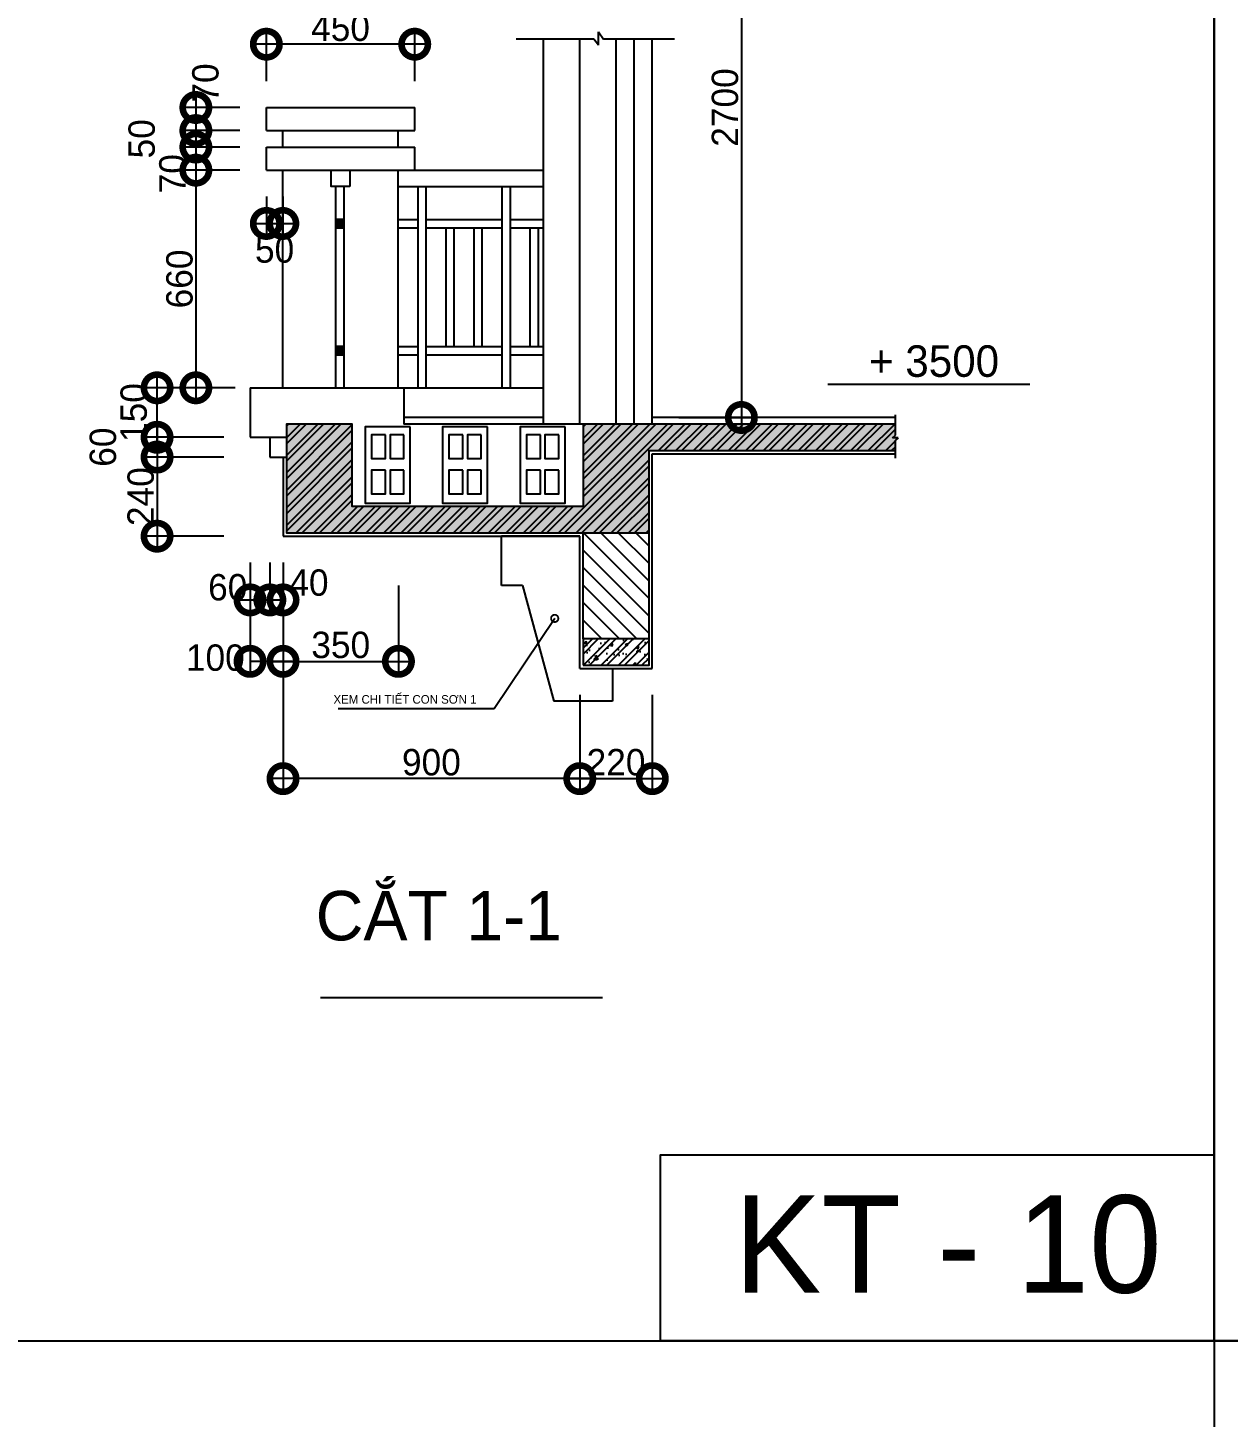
# Model space of a CAD drawing. Extents: x 24136 to 48743, y 31734 to 54932.
# Drawn here: x 28741 to 32381, y 43101 to 47315 of the extents above; entities that cross this region are included whole.
import ezdxf

# ---------------------------------------------------------------- set-up
doc = ezdxf.new("R2010")
doc.units = 0
doc.header["$LTSCALE"] = 600
doc.header["$MEASUREMENT"] = 0
doc.header["$PDMODE"] = 66
doc.layers.get('0').update_dxf_attribs({"linetype": 'CONTINUOUS'})
doc.layers.get('Defpoints').update_dxf_attribs({"linetype": 'CONTINUOUS'})
doc.layers.add('015', color=8, linetype='CONTINUOUS')
doc.layers.add('1', color=54, linetype='CONTINUOUS')
doc.styles.add('1', font='VHAVAN.ttf')
doc.styles.add('3', font='VHAVAN.ttf')
doc.dimstyles.new('1-50TB', dxfattribs={"dimscale": 0.8, "dimtxt": 100, "dimasz": 200, "dimexe": 50, "dimexo": 100, "dimgap": 10, "dimtad": 1, "dimdec": 0, "dimzin": 0, "dimdsep": 46, "dimtxsty": '1', "dimblk": 'DOTSMALL', "dimblk1": 'DOTSMALL', "dimblk2": 'DOTSMALL', "dimsah": 1, "dimcen": 1, "dimdle": 50, "dimclrd": 114, "dimclre": 114, "dimclrt": 113, "dimadec": 0, "dimazin": 0, "dimtfac": 0.004167, "dimtdec": 0, "dimtmove": 2, "dimatfit": 3, "dimldrblk": 'DOTSMALL', "dimfxl": 0, "dimtolj": 1, "dimtzin": 0, "dimarcsym": 0})
doc.dimstyles.new('X4', dxfattribs={"dimscale": 0.2, "dimtxt": 130, "dimasz": 220, "dimexe": 90, "dimexo": 100, "dimgap": 50, "dimtad": 1, "dimdec": 0, "dimlfac": 0.25, "dimzin": 3, "dimdsep": 46, "dimtxsty": '1', "dimblk1": 'DOTSMALL', "dimblk2": 'DOTSMALL', "dimsah": 1, "dimcen": 1, "dimdle": 90, "dimclrd": 114, "dimclre": 114, "dimclrt": 113, "dimadec": 0, "dimazin": 0, "dimtfac": 0.004167, "dimtdec": 0, "dimtmove": 2, "dimatfit": 3, "dimldrblk": 'DOTSMALL', "dimfxl": 0, "dimtolj": 1, "dimtzin": 0, "dimarcsym": 0})
pattern_1 = [(50, (0, 0), (78.89862, -6.902735), [8.25, -90.75]), (355, (0, 0), (-15.26265, 82.74113), [6.6, -72.6]), (100.4514, (6.575, -0.575), (63.63603, 75.83835), [7.01142, -77.12563]), (46.1842, (0, 22), (117.39652, -18.2071), [12.375, -136.125]), (96.6356, (9.78, 20.48), (102.8129, 107.15297), [10.51713, -115.68843]), (351.1842, (0, 22), (102.81281, 107.15305), [9.9, -108.9]), (21, (11, 16.5), (65.659776, -44.28808), [8.25, -90.75]), (326, (11, 16.5), (26.76469, 79.7665), [6.6, -72.6]), (71.4514, (16.47, 12.81), (92.42449, 35.47835), [7.01142, -77.12563]), (37.5, (0, 0), (1.337584, 36.618324), [0, -71.72, 0, -73.7, 0, -72.875]), (7.5, (0, 0), (28.93765, 43.385288), [0, -42.02, 0, -70.07, 0, -27.775]), (327.5, (-24.53, 0), (58.720468, -2.481036), [0, -27.5, 0, -85.8, 0, -113.85]), (317.5, (-35.53, 0), (64.15048, 11.01155), [0, -35.75, 0, -56.98, 0, -80.85])]

# ---------------------------------------------------------------- blocks, each defined once
blk = doc.blocks.new('gach-cnong')
at = {"layer": '015', "color": 9}
for points in [[(68.3, 231.5), (-68.3, 231.5), (-68.3, 0), (68.3, 0)], [(-6.2, 206.6), (-48.4, 206.6), (-48.4, 134.6), (-6.2, 134.6)], [(49.7, 206.6), (7.5, 206.6), (7.5, 134.6), (49.7, 134.6)], [(-6.2, 99.8), (-48.4, 99.8), (-48.4, 27.8), (-6.2, 27.8)], [(49.7, 99.8), (7.5, 99.8), (7.5, 27.8), (49.7, 27.8)]]:
    blk.add_lwpolyline(points, close=True, dxfattribs=at)
blk = doc.blocks.new('_DotSmall')
at = {"layer": '1', "color": 0, "const_width": 0.5}
blk.add_lwpolyline([(-0.0625, 0, 1), (0.0625, 0, 1)], format="xyb", close=True, dxfattribs=at)
blk = doc.blocks.new('*D43')
at = {"color": 114, "linetype": 'ByBlock'}
for p, q in [((29250.3, 47113), (29250.3, 47003)), ((29384.1, 47073), (29210.3, 47073)), ((29384.1, 47003), (29210.3, 47003))]:
    blk.add_line(p, q, dxfattribs=at)
at = {"layer": 'Defpoints', "color": 0, "linetype": 'ByBlock'}
for p in [(29464.1, 47073), (29250.3, 47003), (29464.1, 47003)]:
    blk.add_point(p, dxfattribs=at)
at = {"color": 114, "linetype": 'ByBlock', "xscale": 160, "yscale": 160, "zscale": 160}
for p, rotation in [((29250.3, 47073), 90), ((29250.3, 47003), 270)]:
    blk.add_blockref('_DotSmall', p, dxfattribs=dict(at, rotation=rotation))
at = {"color": 113, "linetype": 'ByBlock', "insert": (29279.7, 47147.3), "char_height": 80, "attachment_point": 5, "rotation": 90, "style": '1'}
blk.add_mtext('\\A1;70', dxfattribs=at)
blk = doc.blocks.new('*D44')
at = {"color": 114, "linetype": 'ByBlock'}
for p, q in [((29250.3, 47043), (29250.3, 46953)), ((29384.1, 47003), (29210.3, 47003)), ((29384.1, 46953), (29210.3, 46953))]:
    blk.add_line(p, q, dxfattribs=at)
at = {"layer": 'Defpoints', "color": 0, "linetype": 'ByBlock'}
for p in [(29464.1, 47003), (29250.3, 46953), (29464.1, 46953)]:
    blk.add_point(p, dxfattribs=at)
at = {"color": 114, "linetype": 'ByBlock', "xscale": 160, "yscale": 160, "zscale": 160}
for p, rotation in [((29250.3, 47003), 90), ((29250.3, 46953), 270)]:
    blk.add_blockref('_DotSmall', p, dxfattribs=dict(at, rotation=rotation))
at = {"color": 113, "linetype": 'ByBlock', "insert": (29086.3, 46978), "char_height": 80, "attachment_point": 5, "rotation": 90, "style": '1'}
blk.add_mtext('\\A1;50', dxfattribs=at)
blk = doc.blocks.new('*D45')
at = {"color": 114, "linetype": 'ByBlock'}
for p, q in [((29250.3, 46993), (29250.3, 46883)), ((29384.1, 46953), (29210.3, 46953)), ((29384.1, 46883), (29210.3, 46883))]:
    blk.add_line(p, q, dxfattribs=at)
at = {"layer": 'Defpoints', "color": 0, "linetype": 'ByBlock'}
for p in [(29464.1, 46953), (29250.3, 46883), (29464.1, 46883)]:
    blk.add_point(p, dxfattribs=at)
at = {"color": 114, "linetype": 'ByBlock', "xscale": 160, "yscale": 160, "zscale": 160}
for p, rotation in [((29250.3, 46953), 90), ((29250.3, 46883), 270)]:
    blk.add_blockref('_DotSmall', p, dxfattribs=dict(at, rotation=rotation))
at = {"color": 113, "linetype": 'ByBlock', "insert": (29179.6, 46872.2), "char_height": 80, "attachment_point": 5, "rotation": 90, "style": '1'}
blk.add_mtext('\\A1;70', dxfattribs=at)
blk = doc.blocks.new('*D46')
at = {"color": 114, "linetype": 'ByBlock'}
for p, q in [((29250.3, 46923), (29250.3, 46183)), ((29384.1, 46883), (29210.3, 46883)), ((29369.9, 46223), (29210.3, 46223))]:
    blk.add_line(p, q, dxfattribs=at)
at = {"layer": 'Defpoints', "color": 0, "linetype": 'ByBlock'}
for p in [(29464.1, 46883), (29250.3, 46223), (29449.9, 46223)]:
    blk.add_point(p, dxfattribs=at)
at = {"color": 114, "linetype": 'ByBlock', "xscale": 160, "yscale": 160, "zscale": 160}
for p, rotation in [((29250.3, 46883), 90), ((29250.3, 46223), 270)]:
    blk.add_blockref('_DotSmall', p, dxfattribs=dict(at, rotation=rotation))
at = {"color": 113, "linetype": 'ByBlock', "insert": (29201, 46553), "char_height": 80, "attachment_point": 5, "rotation": 90, "style": '1'}
blk.add_mtext('\\A1;660', dxfattribs=at)
blk = doc.blocks.new('*D47')
at = {"color": 114, "linetype": 'ByBlock'}
for p, q in [((29464.1, 46803), (29464.1, 46681.4)), ((29514.1, 46803), (29514.1, 46681.4)), ((29424.1, 46721.4), (29554.1, 46721.4))]:
    blk.add_line(p, q, dxfattribs=at)
at = {"layer": 'Defpoints', "color": 0, "linetype": 'ByBlock'}
for p in [(29464.1, 46883), (29514.1, 46883), (29514.1, 46721.4)]:
    blk.add_point(p, dxfattribs=at)
at = {"color": 114, "linetype": 'ByBlock', "xscale": 160, "yscale": 160, "zscale": 160, "rotation": 180}
blk.add_blockref('_DotSmall', (29464.1, 46721.4), dxfattribs=at)
at = {"color": 114, "linetype": 'ByBlock', "xscale": 160, "yscale": 160, "zscale": 160}
blk.add_blockref('_DotSmall', (29514.1, 46721.4), dxfattribs=at)
at = {"color": 113, "linetype": 'ByBlock', "insert": (29489.1, 46641.9), "char_height": 80, "attachment_point": 5, "style": '1'}
blk.add_mtext('\\A1;50', dxfattribs=at)
blk = doc.blocks.new('*D48')
at = {"color": 114, "linetype": 'ByBlock'}
for p, q in [((29132.7, 46033), (29132.7, 46263)), ((29334.7, 46223), (29092.7, 46223)), ((29334.7, 46073), (29092.7, 46073))]:
    blk.add_line(p, q, dxfattribs=at)
at = {"layer": 'Defpoints', "color": 0, "linetype": 'ByBlock'}
for p in [(29132.7, 46223), (29414.7, 46223), (29414.7, 46073)]:
    blk.add_point(p, dxfattribs=at)
at = {"color": 114, "linetype": 'ByBlock', "xscale": 160, "yscale": 160, "zscale": 160}
for p, rotation in [((29132.7, 46223), 90), ((29132.7, 46073), 270)]:
    blk.add_blockref('_DotSmall', p, dxfattribs=dict(at, rotation=rotation))
at = {"color": 113, "linetype": 'ByBlock', "insert": (29062.1, 46148), "char_height": 80, "attachment_point": 5, "rotation": 90, "style": '1'}
blk.add_mtext('\\A1;150', dxfattribs=at)
blk = doc.blocks.new('*D49')
at = {"color": 114, "linetype": 'ByBlock'}
for p, q in [((29132.7, 46112.9), (29132.7, 46013)), ((29334.7, 46072.9), (29092.7, 46072.9)), ((29334.7, 46013), (29092.7, 46013))]:
    blk.add_line(p, q, dxfattribs=at)
at = {"layer": 'Defpoints', "color": 0, "linetype": 'ByBlock'}
for p in [(29414.7, 46072.9), (29132.7, 46013), (29414.7, 46013)]:
    blk.add_point(p, dxfattribs=at)
at = {"color": 114, "linetype": 'ByBlock', "xscale": 160, "yscale": 160, "zscale": 160}
for p, rotation in [((29132.7, 46072.9), 90), ((29132.7, 46013), 270)]:
    blk.add_blockref('_DotSmall', p, dxfattribs=dict(at, rotation=rotation))
at = {"color": 113, "linetype": 'ByBlock', "insert": (28968.7, 46043), "char_height": 80, "attachment_point": 5, "rotation": 90, "style": '1'}
blk.add_mtext('\\A1;60', dxfattribs=at)
blk = doc.blocks.new('*D50')
at = {"color": 114, "linetype": 'ByBlock'}
for p, q in [((29132.7, 46053), (29132.7, 45733)), ((29334.7, 46013), (29092.7, 46013)), ((29334.7, 45773), (29092.7, 45773))]:
    blk.add_line(p, q, dxfattribs=at)
at = {"layer": 'Defpoints', "color": 0, "linetype": 'ByBlock'}
for p in [(29414.7, 46013), (29132.7, 45773), (29414.7, 45773)]:
    blk.add_point(p, dxfattribs=at)
at = {"color": 114, "linetype": 'ByBlock', "xscale": 160, "yscale": 160, "zscale": 160}
for p, rotation in [((29132.7, 46013), 90), ((29132.7, 45773), 270)]:
    blk.add_blockref('_DotSmall', p, dxfattribs=dict(at, rotation=rotation))
at = {"color": 113, "linetype": 'ByBlock', "insert": (29083.3, 45893), "char_height": 80, "attachment_point": 5, "rotation": 90, "style": '1'}
blk.add_mtext('\\A1;240', dxfattribs=at)
blk = doc.blocks.new('cotsan')
at = {"layer": '1'}
blk.add_line((-63.5, 84.1), (447.4, 84.1), dxfattribs=at)
blk.add_lwpolyline([(0, 236, 0, 0, 0), (0, 54.7, 72.4, 0, 0), (0, 0, 0, 0, 0)], format="xyseb", dxfattribs=at)
blk = doc.blocks.new('*D51')
at = {"color": 114, "linetype": 'ByBlock'}
for p, q in [((29414.7, 45693), (29414.7, 45539.8)), ((29474.7, 45693), (29474.7, 45539.8)), ((29374.7, 45579.8), (29474.7, 45579.8))]:
    blk.add_line(p, q, dxfattribs=at)
at = {"layer": 'Defpoints', "color": 0, "linetype": 'ByBlock'}
for p in [(29414.7, 45773), (29474.7, 45773), (29474.7, 45579.8)]:
    blk.add_point(p, dxfattribs=at)
at = {"color": 114, "linetype": 'ByBlock', "xscale": 160, "yscale": 160, "zscale": 160, "rotation": 180}
blk.add_blockref('_DotSmall', (29414.7, 45579.8), dxfattribs=at)
at = {"color": 114, "linetype": 'ByBlock', "xscale": 160, "yscale": 160, "zscale": 160}
blk.add_blockref('_DotSmall', (29474.7, 45579.8), dxfattribs=at)
at = {"color": 113, "linetype": 'ByBlock', "insert": (29346.9, 45617.7), "char_height": 80, "attachment_point": 5, "style": '1'}
blk.add_mtext('\\A1;60', dxfattribs=at)
blk = doc.blocks.new('*D52')
at = {"color": 114, "linetype": 'ByBlock'}
for p, q in [((29474.7, 45693), (29474.7, 45539.8)), ((29514.7, 45693), (29514.7, 45539.8)), ((29434.7, 45579.8), (29514.7, 45579.8))]:
    blk.add_line(p, q, dxfattribs=at)
at = {"layer": 'Defpoints', "color": 0, "linetype": 'ByBlock'}
for p in [(29474.7, 45773), (29514.7, 45773), (29514.7, 45579.8)]:
    blk.add_point(p, dxfattribs=at)
at = {"color": 114, "linetype": 'ByBlock', "xscale": 160, "yscale": 160, "zscale": 160, "rotation": 180}
blk.add_blockref('_DotSmall', (29474.7, 45579.8), dxfattribs=at)
at = {"color": 114, "linetype": 'ByBlock', "xscale": 160, "yscale": 160, "zscale": 160}
blk.add_blockref('_DotSmall', (29514.7, 45579.8), dxfattribs=at)
at = {"color": 113, "linetype": 'ByBlock', "insert": (29593.3, 45631.8), "char_height": 80, "attachment_point": 5, "style": '1'}
blk.add_mtext('\\A1;40', dxfattribs=at)
blk = doc.blocks.new('*D53')
at = {"color": 114, "linetype": 'ByBlock'}
for p, q in [((30414.7, 45291.6), (30414.7, 44997.8)), ((30634.7, 45291.6), (30634.7, 44997.8)), ((30374.7, 45037.8), (30674.7, 45037.8))]:
    blk.add_line(p, q, dxfattribs=at)
at = {"layer": 'Defpoints', "color": 0, "linetype": 'ByBlock'}
for p in [(30414.7, 45371.6), (30634.7, 45371.6), (30634.7, 45037.8)]:
    blk.add_point(p, dxfattribs=at)
at = {"color": 114, "linetype": 'ByBlock', "xscale": 160, "yscale": 160, "zscale": 160, "rotation": 180}
blk.add_blockref('_DotSmall', (30414.7, 45037.8), dxfattribs=at)
at = {"color": 114, "linetype": 'ByBlock', "xscale": 160, "yscale": 160, "zscale": 160}
blk.add_blockref('_DotSmall', (30634.7, 45037.8), dxfattribs=at)
at = {"color": 113, "linetype": 'ByBlock', "insert": (30524.7, 45087.2), "char_height": 80, "attachment_point": 5, "style": '1'}
blk.add_mtext('\\A1;220', dxfattribs=at)
blk = doc.blocks.new('*D54')
at = {"color": 114, "linetype": 'ByBlock'}
for p, q in [((29514.7, 45693), (29514.7, 44997.8)), ((30414.7, 45291.6), (30414.7, 44997.8)), ((30454.7, 45037.8), (29474.7, 45037.8))]:
    blk.add_line(p, q, dxfattribs=at)
at = {"layer": 'Defpoints', "color": 0, "linetype": 'ByBlock'}
for p in [(29514.7, 45773), (30414.7, 45371.6), (29514.7, 45037.8)]:
    blk.add_point(p, dxfattribs=at)
at = {"color": 114, "linetype": 'ByBlock', "xscale": 160, "yscale": 160, "zscale": 160, "rotation": 180}
blk.add_blockref('_DotSmall', (29514.7, 45037.8), dxfattribs=at)
at = {"color": 114, "linetype": 'ByBlock', "xscale": 160, "yscale": 160, "zscale": 160}
blk.add_blockref('_DotSmall', (30414.7, 45037.8), dxfattribs=at)
at = {"color": 113, "linetype": 'ByBlock', "insert": (29964.7, 45087.2), "char_height": 80, "attachment_point": 5, "style": '1'}
blk.add_mtext('\\A1;900', dxfattribs=at)
blk = doc.blocks.new('*D55')
at = {"color": 114, "linetype": 'ByBlock'}
for p, q in [((29464.1, 47153), (29464.1, 47304.9)), ((29914.1, 47153), (29914.1, 47304.9)), ((29954.1, 47264.9), (29424.1, 47264.9))]:
    blk.add_line(p, q, dxfattribs=at)
at = {"layer": 'Defpoints', "color": 0, "linetype": 'ByBlock'}
for p in [(29464.1, 47264.9), (29464.1, 47073), (29914.1, 47073)]:
    blk.add_point(p, dxfattribs=at)
at = {"color": 114, "linetype": 'ByBlock', "xscale": 160, "yscale": 160, "zscale": 160, "rotation": 180}
blk.add_blockref('_DotSmall', (29464.1, 47264.9), dxfattribs=at)
at = {"color": 114, "linetype": 'ByBlock', "xscale": 160, "yscale": 160, "zscale": 160}
blk.add_blockref('_DotSmall', (29914.1, 47264.9), dxfattribs=at)
at = {"color": 113, "linetype": 'ByBlock', "insert": (29689.1, 47314.2), "char_height": 80, "attachment_point": 5, "style": '1'}
blk.add_mtext('\\A1;450', dxfattribs=at)
blk = doc.blocks.new('*D56')
at = {"color": 114, "linetype": 'ByBlock'}
for p, q in [((29414.7, 45623), (29414.7, 45353.5)), ((29514.7, 45623), (29514.7, 45353.5)), ((29554.7, 45393.5), (29414.7, 45393.5))]:
    blk.add_line(p, q, dxfattribs=at)
at = {"layer": 'Defpoints', "color": 0, "linetype": 'ByBlock'}
for p in [(29414.7, 45703), (29514.7, 45703), (29414.7, 45393.5)]:
    blk.add_point(p, dxfattribs=at)
at = {"color": 114, "linetype": 'ByBlock', "xscale": 160, "yscale": 160, "zscale": 160, "rotation": 180}
blk.add_blockref('_DotSmall', (29414.7, 45393.5), dxfattribs=at)
at = {"color": 114, "linetype": 'ByBlock', "xscale": 160, "yscale": 160, "zscale": 160}
blk.add_blockref('_DotSmall', (29514.7, 45393.5), dxfattribs=at)
at = {"color": 113, "linetype": 'ByBlock', "insert": (29309.3, 45404.3), "char_height": 80, "attachment_point": 5, "style": '1'}
blk.add_mtext('\\A1;100', dxfattribs=at)
blk = doc.blocks.new('*D57')
at = {"color": 114, "linetype": 'ByBlock'}
for p, q in [((29514.7, 45623), (29514.7, 45353.5)), ((29864.7, 45623), (29864.7, 45353.5)), ((29474.7, 45393.5), (29904.7, 45393.5))]:
    blk.add_line(p, q, dxfattribs=at)
at = {"layer": 'Defpoints', "color": 0, "linetype": 'ByBlock'}
for p in [(29514.7, 45703), (29864.7, 45703), (29864.7, 45393.5)]:
    blk.add_point(p, dxfattribs=at)
at = {"color": 114, "linetype": 'ByBlock', "xscale": 160, "yscale": 160, "zscale": 160, "rotation": 180}
blk.add_blockref('_DotSmall', (29514.7, 45393.5), dxfattribs=at)
at = {"color": 114, "linetype": 'ByBlock', "xscale": 160, "yscale": 160, "zscale": 160}
blk.add_blockref('_DotSmall', (29864.7, 45393.5), dxfattribs=at)
at = {"color": 113, "linetype": 'ByBlock', "insert": (29689.7, 45442.9), "char_height": 80, "attachment_point": 5, "style": '1'}
blk.add_mtext('\\A1;350', dxfattribs=at)
blk = doc.blocks.new('*D86')
at = {"color": 114, "linetype": 'ByBlock'}
for p, q in [((30904.8, 48052.7), (30904.8, 46093)), ((30714.7, 48012.7), (30944.8, 48012.7)), ((30714.7, 46133), (30944.8, 46133))]:
    blk.add_line(p, q, dxfattribs=at)
at = {"layer": 'Defpoints', "color": 0, "linetype": 'ByBlock'}
for p in [(30634.7, 48012.7), (30634.7, 46133), (30904.8, 46133)]:
    blk.add_point(p, dxfattribs=at)
at = {"color": 114, "linetype": 'ByBlock', "xscale": 160, "yscale": 160, "zscale": 160}
for p, rotation in [((30904.8, 48012.7), 90), ((30904.8, 46133), 270)]:
    blk.add_blockref('_DotSmall', p, dxfattribs=dict(at, rotation=rotation))
at = {"color": 113, "linetype": 'ByBlock', "insert": (30855.4, 47072.9), "char_height": 80, "attachment_point": 5, "rotation": 90, "style": '1'}
blk.add_mtext('\\A1;2700', dxfattribs=at)

msp = doc.modelspace()

# ---------------------------------------------------------------- hatches: boundary and pattern name
h = msp.add_hatch()
h.set_pattern_fill('ANSI31', color=256, style=0)
h.set_pattern_definition([(45, (2159.54636, -2980.82844), (-0.08838834765, 0.08838834765), [])])
h.paths.add_polyline_path([(29700, 46733), (29675, 46733), (29675, 46708), (29700, 46708)])
h = msp.add_hatch()
h.set_pattern_fill('ANSI31', color=256, style=0)
h.set_pattern_definition([(45, (2159.54636, -3365.82844), (-0.08838834765, 0.08838834765), [])])
h.paths.add_polyline_path([(29700, 46348), (29675, 46348), (29675, 46323), (29700, 46323)])
h = msp.add_hatch()
h.set_pattern_fill('ANSI32', color=8, scale=100, style=0)
h.paths.add_polyline_path([(30424.7, 45863), (29724.7, 45863), (29724.7, 46113), (29524.7, 46113), (29524.7, 45783), (30624.7, 45783), (30624.7, 46033), (31371.9, 46033), (31371.9, 46064.4), (31380.1, 46071.4), (31362.8, 46071.4), (31371.9, 46079.5), (31371.9, 46113), (30424.7, 46113)])
h = msp.add_hatch()
h.set_pattern_fill('AR-CONC', color=9, scale=11, style=0)
h.set_pattern_definition(pattern_1)
h.paths.add_polyline_path([(30624.7, 46033), (31371.9, 46033), (31371.9, 46064.4), (31380.1, 46071.4), (31362.8, 46071.4), (31371.9, 46079.5), (31371.9, 46113), (30424.7, 46113), (30424.7, 45863), (29724.7, 45863), (29724.7, 46113), (29524.7, 46113), (29524.7, 45783), (30624.7, 45783)])
h = msp.add_hatch()
h.set_pattern_fill('ANSI31', color=8, scale=300, angle=90, style=0)
h.paths.add_polyline_path([(30624.7, 45783), (30424.7, 45783), (30424.7, 45461.6), (30624.7, 45461.6)])
h = msp.add_hatch()
h.set_pattern_fill('ANSI32', color=8, scale=100, style=0)
h.paths.add_polyline_path([(30624.7, 45381.6), (30624.7, 45461.6), (30424.7, 45461.6), (30424.7, 45381.6)])
h = msp.add_hatch()
h.set_pattern_fill('AR-CONC', color=256, scale=11, style=0)
h.set_pattern_definition(pattern_1)
h.paths.add_polyline_path([(30624.7, 45461.6), (30424.7, 45461.6), (30424.7, 45381.6), (30624.7, 45381.6)])

# ---------------------------------------------------------------- linework, layer by layer
at = {"color": 8}
for p, q in [((30457.8, 47280.4), (30221.7, 47280.4)), ((30471.1, 47262.5), (30457.8, 47280.4)), ((30471.1, 47302.6), (30487, 47280.4)), ((30471.1, 47262.5), (30471.1, 47302.6)), ((30701.6, 47280.4), (30487, 47280.4))]:
    msp.add_line(p, q, dxfattribs=at)
at = {"color": 2}
msp.add_line((29628.1, 44373.9), (30483.5, 44373.9), dxfattribs=at)
for points in [[(24136.3, 54932.5), (24136.3, 43333.4), (32338.5, 43333.4), (32338.5, 54932.5)], [(32338.5, 54932.5), (32338.5, 43333.4), (40540.7, 43333.4), (40540.7, 54932.5)], [(32338.5, 43333.4), (30659.4, 43333.4), (30659.4, 43897.3), (32338.5, 43897.3)], [(32338.5, 43333.4), (32338.5, 31734.3), (40540.7, 31734.3), (40540.7, 43333.4)]]:
    msp.add_lwpolyline(points, close=True)
for points in [[(29717, 46833), (29660.5, 46833), (29660.5, 46883), (29717, 46883)], [(29675, 46708), (29700.1, 46708), (29700.1, 46733), (29675, 46733)], [(29675, 46323), (29700.1, 46323), (29700.1, 46348), (29675, 46348)]]:
    msp.add_lwpolyline(points, close=True, dxfattribs=at)
at = {"layer": '1'}
for p, q in [((30304.7, 46113), (30304.7, 47280.4)), ((30414.7, 46113), (30414.7, 47280.4)), ((30524.7, 46113), (30524.7, 47280.4)), ((30579.7, 46113), (30579.7, 47280.4)), ((30634.7, 46113), (30634.7, 47280.4)), ((30304.7, 46133), (29881, 46133)), ((31371.9, 46133), (30634.7, 46133))]:
    msp.add_line(p, q, dxfattribs=at)
at = {"layer": '1', "color": 9}
for p, q in [((29464.1, 47073), (29914.1, 47073)), ((29464.1, 47003), (29464.1, 47073)), ((29914.1, 47003), (29914.1, 47073)), ((29464.1, 47003), (29914.1, 47003)), ((29514.1, 46953), (29514.1, 47003)), ((29864.1, 46953), (29864.1, 47003)), ((29464.1, 46953), (29914.1, 46953)), ((29464.1, 46883), (29464.1, 46953)), ((29914.1, 46883), (29914.1, 46953)), ((29464.1, 46883), (29914.1, 46883)), ((29514.1, 46223), (29514.1, 46883)), ((29864.1, 46223), (29864.1, 46883)), ((29864.1, 46883), (30304.7, 46883)), ((29864.1, 46833), (30304.7, 46833)), ((29881, 46223), (30304.7, 46223)), ((29514.7, 46013), (29514.7, 45773)), ((30414.7, 45773), (30176.8, 45773)), ((30176.8, 45623), (30176.8, 45773)), ((30241.2, 45623), (30176.8, 45623)), ((30241.2, 45623), (30336.3, 45273)), ((30513.5, 45371.6), (30513.5, 45273)), ((30513.5, 45273), (30336.3, 45273))]:
    msp.add_line(p, q, dxfattribs=at)
at = {"layer": '1', "color": 74}
for p, q in [((29675, 46223), (29675, 46833)), ((29700, 46223), (29700, 46833)), ((29924.1, 46223), (29924.1, 46833)), ((29949.1, 46223), (29949.1, 46833)), ((30179.1, 46223), (30179.1, 46833)), ((30204.1, 46223), (30204.1, 46833)), ((29864.1, 46733), (29924.1, 46733)), ((29949.1, 46733), (30179.1, 46733)), ((30204.1, 46733), (30304.7, 46733)), ((29864.1, 46708), (29924.1, 46708)), ((29949.1, 46708), (30179.1, 46708)), ((30009.1, 46348), (30009.1, 46708)), ((30034.1, 46348), (30034.1, 46708)), ((30094.1, 46348), (30094.1, 46708)), ((30119.1, 46348), (30119.1, 46708)), ((30204.1, 46708), (30304.7, 46708)), ((30264.1, 46348), (30264.1, 46708)), ((30289.1, 46348), (30289.1, 46708)), ((29864.1, 46348), (29924.1, 46348)), ((29949.1, 46348), (30179.1, 46348)), ((30204.1, 46348), (30304.7, 46348)), ((29864.1, 46323), (29924.1, 46323)), ((29949.1, 46323), (30179.1, 46323)), ((30204.1, 46323), (30304.7, 46323))]:
    msp.add_line(p, q, dxfattribs=at)
at = {"layer": '1', "color": 7}
for p, q in [((29414.7, 46223), (29881, 46223)), ((29414.7, 46223), (29414.7, 46073)), ((29881, 46223), (29881, 46113)), ((30424.7, 46113), (29881, 46113)), ((29414.7, 46073), (29524.7, 46073)), ((29474.7, 46073), (29474.7, 46013)), ((29474.7, 46013), (29524.7, 46013)), ((30424.7, 45461.6), (30424.7, 45783)), ((30624.7, 45461.6), (30624.7, 45783))]:
    msp.add_line(p, q, dxfattribs=at)
at = {"layer": '1', "color": 8}
for p, q in [((31371.9, 46079.5), (31371.9, 46141.1)), ((31362.8, 46071.4), (31371.9, 46079.5)), ((31380.1, 46071.4), (31362.8, 46071.4)), ((31380.1, 46071.4), (31371.9, 46064.4)), ((31371.9, 46009.8), (31371.9, 46064.4)), ((30634.7, 46023), (31371.9, 46023)), ((30634.7, 45783), (30634.7, 46023)), ((29514.7, 45773), (30414.7, 45773)), ((30414.7, 45371.6), (30414.7, 45773)), ((30634.7, 45371.6), (30634.7, 45783)), ((30414.7, 45371.6), (30634.7, 45371.6))]:
    msp.add_line(p, q, dxfattribs=at)
at = {"layer": '1', "color": 2}
msp.add_lwpolyline([(31371.9, 46113), (30424.7, 46113), (30424.7, 45863), (29724.7, 45863), (29724.7, 46113), (29524.7, 46113), (29524.7, 45783), (30624.7, 45783), (30624.7, 46033), (31371.9, 46033)], dxfattribs=at)
msp.add_lwpolyline([(30424.7, 45381.6), (30624.7, 45381.6), (30624.7, 45461.6), (30424.7, 45461.6)], close=True, dxfattribs=at)

# ---------------------------------------------------------------- block references
at = {"layer": '1', "xscale": 1.2, "yscale": 1.2, "zscale": 1.2}
msp.add_blockref('cotsan', (31243, 46133), dxfattribs=at)
at = {"layer": '1'}
for p in [(29831.8, 45873.6), (30066.3, 45873.6), (30301.7, 45873.6)]:
    msp.add_blockref('gach-cnong', p, dxfattribs=at)

# ---------------------------------------------------------------- texts
at = {"color": 4, "insert": (30101.3, 45278), "char_height": 26, "attachment_point": 6, "style": '1'}
msp.add_mtext('\\A1;XEM CHI TIÕT CON S¥N 1', dxfattribs=at)
at = {"layer": '1', "color": 30, "style": '3'}
for s, height, p in [('+ 3500', 95.63, (31291.8, 46256.2)), ('kt - 10', 295.53, (30883.6, 43478.9))]:
    msp.add_text(s, height=height, dxfattribs=at).set_placement(p)
at = {"layer": '1', "color": 2, "insert": (29613.7, 44697.4), "char_height": 150, "width": 4524, "attachment_point": 1, "style": '3'}
msp.add_mtext('{\\f.VnBlackH|b0|i0|c0|p34;c¾t 1-1}', dxfattribs=at)

# ---------------------------------------------------------------- dimensions: what is measured, and where the dimension line sits
dim = msp.add_linear_dim(base=(30904.8, 46133), p1=(30634.7, 48012.7), p2=(30634.7, 46133), angle=90, text='2700', dimstyle='1-50TB')
dim.commit()
dim.dimension.update_dxf_attribs({"geometry": '*D86', "text_midpoint": (30855.4, 47072.9)})
for base, p1, p2, picture, middle in [((29464.1, 47264.9), (29914.1, 47073), (29464.1, 47073), '*D55', (29689.1, 47314.2)), ((29514.7, 45037.8), (30414.7, 45371.6), (29514.7, 45773), '*D54', (29964.7, 45087.2)), ((29864.7, 45393.5), (29514.7, 45703), (29864.7, 45703), '*D57', (29689.7, 45442.9)), ((30634.7, 45037.8), (30414.7, 45371.6), (30634.7, 45371.6), '*D53', (30524.7, 45087.2))]:
    dim = msp.add_linear_dim(base=base, p1=p1, p2=p2, dimstyle='1-50TB')
    dim.commit()
    dim.dimension.update_dxf_attribs({"geometry": picture, "text_midpoint": middle})
for base, p1, p2, picture, middle in [((29250.3, 47003), (29464.1, 47073), (29464.1, 47003), '*D43', (29279.7, 47147.3)), ((29250.3, 46883), (29464.1, 46953), (29464.1, 46883), '*D45', (29179.6, 46872.2)), ((29132.7, 46223), (29414.7, 46073), (29414.7, 46223), '*D48', (29062.1, 46148))]:
    dim = msp.add_linear_dim(base=base, p1=p1, p2=p2, angle=90, dimstyle='1-50TB')
    dim.commit()
    dim.dimension.update_dxf_attribs({"geometry": picture, "text_midpoint": middle, "dimtype": 160})
for base, p1, p2, picture, middle in [((29250.3, 46953), (29464.1, 47003), (29464.1, 46953), '*D44', (29086.3, 46978)), ((29250.3, 46223), (29464.1, 46883), (29449.9, 46223), '*D46', (29201, 46553)), ((29132.7, 46013), (29414.7, 46072.9), (29414.7, 46013), '*D49', (28968.7, 46043)), ((29132.7, 45773), (29414.7, 46013), (29414.7, 45773), '*D50', (29083.3, 45893))]:
    dim = msp.add_linear_dim(base=base, p1=p1, p2=p2, angle=90, dimstyle='1-50TB')
    dim.commit()
    dim.dimension.update_dxf_attribs({"geometry": picture, "text_midpoint": middle})
for base, p1, p2, picture, middle in [((29514.1, 46721.4), (29464.1, 46883), (29514.1, 46883), '*D47', (29489.1, 46641.9)), ((29474.7, 45579.8), (29414.7, 45773), (29474.7, 45773), '*D51', (29346.9, 45617.7)), ((29514.7, 45579.8), (29474.7, 45773), (29514.7, 45773), '*D52', (29593.3, 45631.8)), ((29414.7, 45393.5), (29514.7, 45703), (29414.7, 45703), '*D56', (29309.3, 45404.3))]:
    dim = msp.add_linear_dim(base=base, p1=p1, p2=p2, dimstyle='1-50TB')
    dim.commit()
    dim.dimension.update_dxf_attribs({"geometry": picture, "text_midpoint": middle, "dimtype": 160})

# ---------------------------------------------------------------- leaders
at = {"color": 114, "annotation_type": 0, "has_hookline": 1, "hookline_direction": 1, "text_width": 419.2}
msp.add_leader([(30338.7, 45523.7), (30155.3, 45249), (30111.3, 45249)], dimstyle='X4', dxfattribs=at)

doc.saveas('drawing.dxf')
